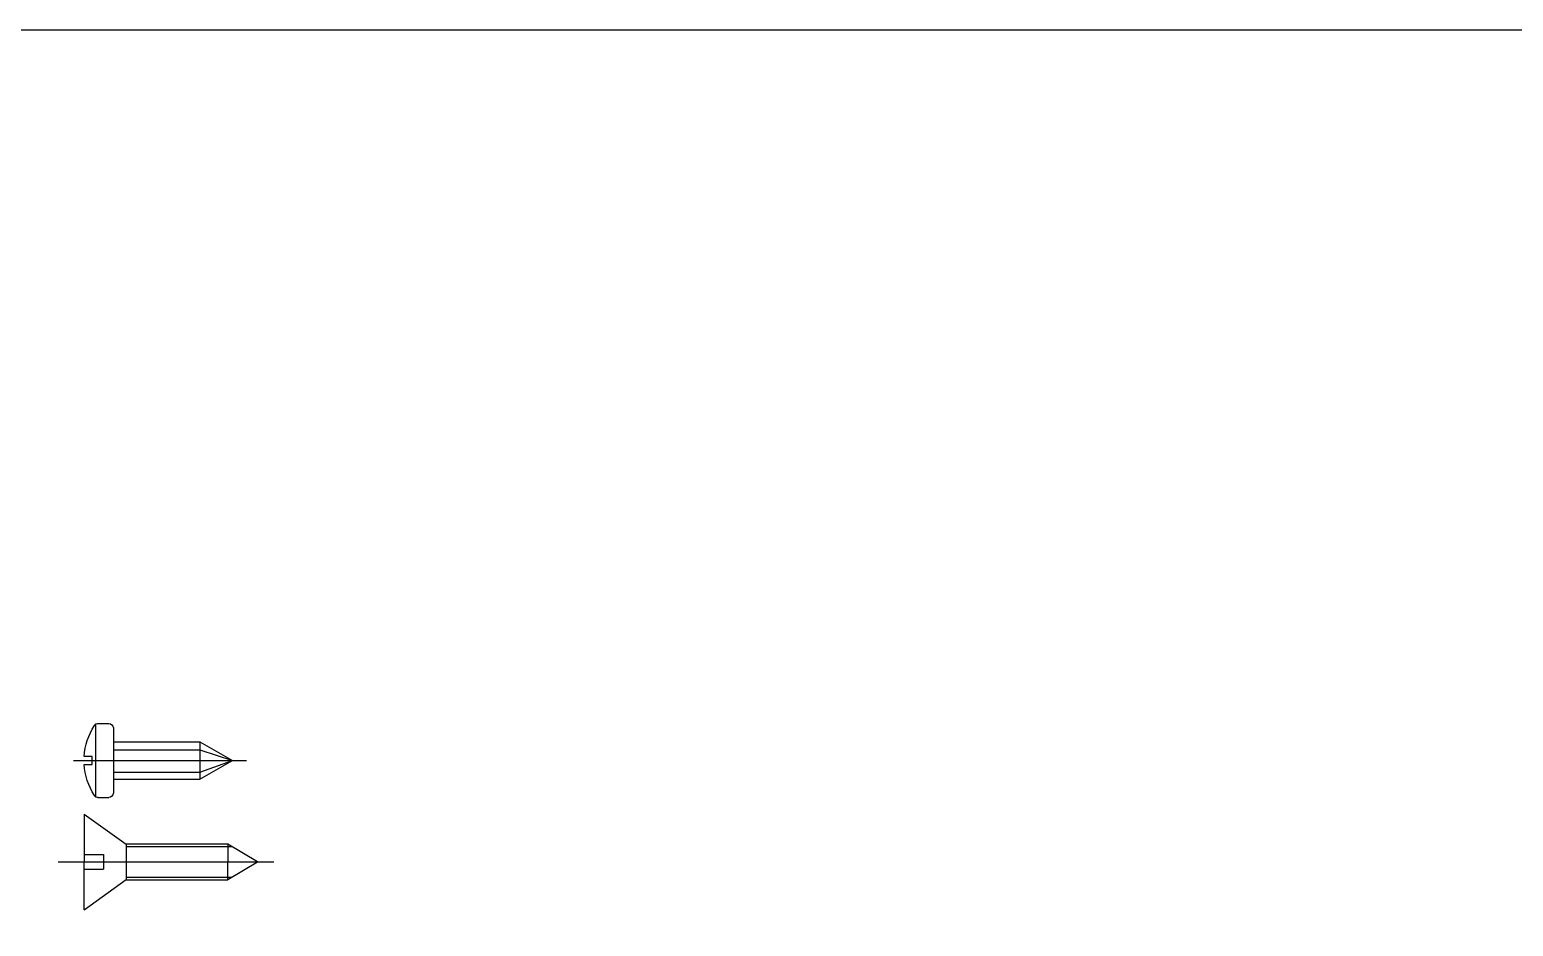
# Model space of a CAD drawing. Extents: x -395 to 1364, y -31 to 719.
# Drawn here: x 157.5 to 317.3, y 622.5 to 719.1 of the extents above; entities that cross this region are included whole.
import ezdxf

# ---------------------------------------------------------------- set-up
doc = ezdxf.new("R2010")
doc.units = 0
doc.layers.get('0').update_dxf_attribs({"linetype": 'CONTINUOUS'})
doc.layers.add('CENTER', color=1, linetype='Continuous')
doc.layers.add('HIDDEN', color=251, linetype='Continuous')

# ---------------------------------------------------------------- blocks, each defined once
blk = doc.blocks.new('_____4_19_____10619-80')
for p, q in [((0, 5.16), (-4.53, 1.9)), ((0, 5.16), (0, 0)), ((-18.67, 0), (-15.49, 1.91)), ((-15.51, 1.9), (-4.53, 1.9)), ((-15.49, 1.91), (-15.49, 0.01)), ((-4.53, 1.9), (-4.53, -1.92)), ((-15.49, -1.91), (-18.67, 0)), ((-15.49, -1.91), (-15.49, 0.01)), ((0, 0.8), (-2.07, 0.8)), ((-2.07, 0.8), (-2.07, -0.8)), ((0, -5.16), (0, 0)), ((0, -0.8), (-2.07, -0.8)), ((-4.53, -1.92), (-15.48, -1.92)), ((0, -5.16), (-4.53, -1.9))]:
    blk.add_line(p, q)
at = {"layer": 'CENTER'}
blk.add_line((2.82, 0), (-20.42, 0), dxfattribs=at)
at = {"layer": 'HIDDEN'}
for p, q in [((-4.53, 1.65), (-15.92, 1.65)), ((-4.53, -1.65), (-15.92, -1.65))]:
    blk.add_line(p, q, dxfattribs=at)
blk = doc.blocks.new('________4_13__3__')
for p, q in [((0, 3.5), (0, -3.5)), ((1.63, 4), (0.5, 4)), ((1.94, 3.89), (1.94, -3.89)), ((-9.33, 2), (-12.85, 0)), ((0, 2), (-9.33, 2)), ((-9.33, 2), (-9.33, -2)), ((-9.33, -2), (-12.85, 0)), ((2.3, 0.42), (3.14, 0.42)), ((2.3, -0.42), (2.3, 0.42)), ((3.14, -0.42), (2.3, -0.42)), ((0, -2), (-9.33, -2)), ((1.63, -4), (0.5, -4))]:
    blk.add_line(p, q)
for centre, radius, start, end in [((0.5, 3.5), 0.5, 90, 180), ((1.63, 3.5), 0.5, 32.579, 90), ((-3.85, 0), 7, 3.4746, 32.579), ((-3.85, 0), 7, 327.421, 356.5254), ((0.5, -3.5), 0.5, 180, 270), ((1.63, -3.5), 0.5, 270, 327.421)]:
    blk.add_arc(centre, radius, start, end)
at = {"layer": 'CENTER'}
blk.add_lwpolyline([(4.28, 0), (-14.33, 0)], dxfattribs=at)
at = {"layer": 'HIDDEN'}
for p, q in [((-9.33, 1.15), (-12.85, 0)), ((-9.33, -1.27), (-12.85, 0)), ((0, 1.15), (-9.33, 1.15)), ((0, -1.27), (-9.33, -1.27))]:
    blk.add_line(p, q, dxfattribs=at)

msp = doc.modelspace()

# ---------------------------------------------------------------- linework, layer by layer
at = {"layer": 'HIDDEN'}
msp.add_lwpolyline([(-395.39, 719.09), (439.97, 719.09), (439.97, -30.69), (-395.39, -30.69)], close=True, dxfattribs=at)

# ---------------------------------------------------------------- block references
at = {"xscale": -1}
for name, p in [('________4_13__3__', (166.5, 640.35)), ('_____4_19_____10619-80', (163.36, 629.42))]:
    msp.add_blockref(name, p, dxfattribs=at)

doc.saveas('drawing.dxf')
